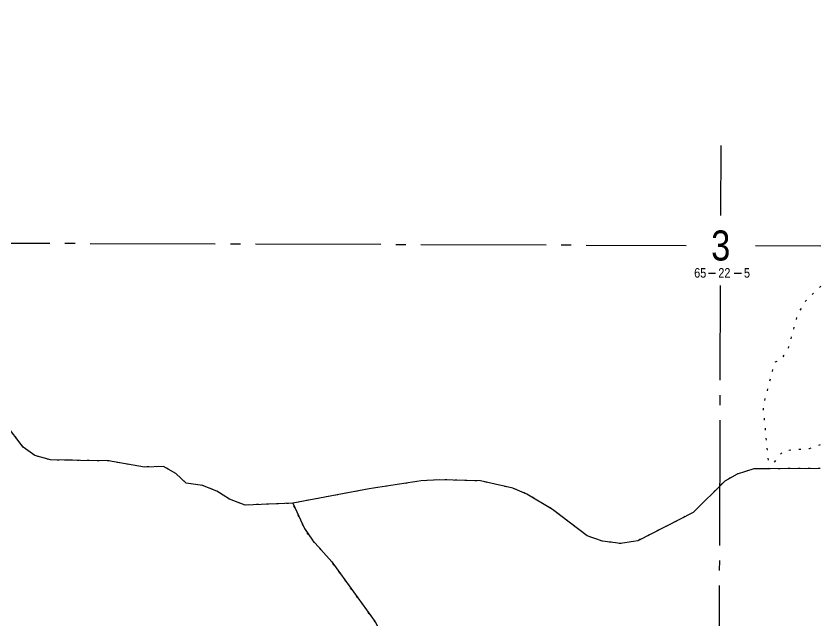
# Model space of a CAD drawing. Extents: x 481557 to 490744, y 6043801 to 6052728.
# Drawn here: x 483791 to 484594, y 6049512 to 6050116 of the extents above; entities that cross this region are included whole.
import ezdxf
from ezdxf.enums import TextEntityAlignment as Align

# ---------------------------------------------------------------- set-up
doc = ezdxf.new("R2010")
doc.units = 0
doc.header["$LTSCALE"] = 5
doc.linetypes.add('foc-QUARTERLINE', pattern=[33, 25, -3, 2, -3])
doc.linetypes.add('foc-WHEELTRACKS', pattern=[2, 0.4, -1.6])
for name, color, linetype in [('10', 1, 'Continuous'), ('9', 3, 'Continuous'), ('L-QSEC', 8, 'foc-QUARTERLINE'), ('L-SECLBL', 7, 'Continuous'), ('T-WATER-P3', 160, 'foc-WHEELTRACKS')]:
    doc.layers.add(name, color=color, linetype=linetype)
doc.styles.add('80L', font='ARIALN.TTF', dxfattribs={"height": 10})
doc.styles.add('foc-LtypeFont', font='ARIALN.TTF', dxfattribs={"height": 7.35})
doc.styles.add('SIMPLEX', font='ARIALN.TTF')
doc.linetypes.add('foc-TOPO-flowdirection-NOLINE', pattern='A,0,[">",foc-LtypeFont,S=0.3,R=0,X=0,Y=-0.945],-20,[">",foc-LtypeFont,S=0.3,R=0,X=0,Y=-0.945],0', length=20)

# ---------------------------------------------------------------- blocks, each defined once
blk = doc.blocks.new('L-SECLBL')
at = {"layer": '9', "color": 7}
for p, q in [((-5.08, -27.83), (-12.29, -27.83)), ((20.7, -27.83), (13.5, -27.83))]:
    blk.add_line(p, q, dxfattribs=at)
at = {"layer": '10', "color": 2, "style": 'SIMPLEX'}
blk.add_attdef('SEC', text='', height=30, dxfattribs=at).set_placement((0, 0), align=Align.MIDDLE)
at = {"layer": '10', "color": 5, "style": '80L'}
blk.add_attdef('TWP', text='', height=9.5, dxfattribs=at).set_placement((-14.43, -27.37), align=Align.MIDDLE_RIGHT)
blk.add_attdef('RGE', text='', height=9.5, dxfattribs=at).set_placement((3.62, -27.37), align=Align.MIDDLE_CENTER)
blk.add_attdef('MER', text='', height=9.5, dxfattribs=at).set_placement((23.17, -27.37), align=Align.MIDDLE_LEFT)

msp = doc.modelspace()

# ---------------------------------------------------------------- linework, layer by layer
at = {"layer": 'L-QSEC'}
for p, q in [((484493.703, 6049916.637), (484493.94, 6049986.595)), ((484490.915, 6049092.251), (484493.467, 6049846.674))]:
    msp.add_line(p, q, dxfattribs=at)
at = {"layer": 'L-QSEC', "flags": 128}
for points in [[(483699.298, 6049889.363), (484458.997, 6049886.771)], [(484528.241, 6049886.535), (484593.546, 6049886.312)]]:
    msp.add_lwpolyline(points, dxfattribs=at)
at = {"layer": 'T-WATER-P3', "flags": 128}
for points in [[(484541.64, 6049663.831), (484526.718, 6049663.691), (484510.131, 6049658.517), (484497.56, 6049651.405), (484465.938, 6049619.977), (484410.728, 6049591.862), (484393.668, 6049589.148), (484375.605, 6049591.544), (484360.191, 6049596.933), (484325.864, 6049623.153), (484300.281, 6049638.541), (484286.007, 6049644.406), (484253.725, 6049651.59), (484212.957, 6049652.853), (484194.64, 6049651.644), (484142.802, 6049643.691), (484066.532, 6049629.404), (484019.061, 6049627.485), (484003.287, 6049633.299), (483990.885, 6049641.56), (483976.368, 6049647.187), (483960.105, 6049649.396), (483949.867, 6049659.095), (483937.639, 6049666.034), (483918.663, 6049665.493), (483882.598, 6049671.664), (483854.833, 6049672.092), (483846.833, 6049672.215), (483838.833, 6049672.338), (483824.779, 6049672.554), (483809.239, 6049676.923), (483797.618, 6049685.485), (483779.976, 6049708.527), (483773.351, 6049721.578), (483769.775, 6049732.257), (483767.09, 6049740.277), (483764.035, 6049748.262), (483757.158, 6049766.24), (483742.049, 6049823.093), (483736.267, 6049888.953), (483731.877, 6049921.389), (483721.348, 6049946.09), (483687.486, 6049955.599), (483678.642, 6049961.133), (483663.899, 6049975.524), (483631.668, 6049994.636), (483627.365, 6049998.96), (483627.541, 6050023.689), (483623.481, 6050038.884), (483620.435, 6050042.721), (483606.455, 6050047.096), (483597.939, 6050046.538), (483575.384, 6050039.489), (483537.843, 6050036.094), (483529.041, 6050037.901), (483515.18, 6050056.697), (483502.812, 6050065.083), (483477.413, 6050077.49), (483462.472, 6050078.432), (483436.532, 6050073.67), (483420.815, 6050072.453), (483412.51, 6050074.668), (483398.589, 6050092.76), (483376.27, 6050096.46), (483336.623, 6050115.49), (483321.723, 6050115.639), (483286.632, 6050111.37)], [(484593.41, 6049846.08), (484577.787, 6049830.645), (484570.105, 6049817.687), (484560.732, 6049784.024), (484553.236, 6049772.022), (484547.155, 6049770.215), (484535.709, 6049725.919), (484541.64, 6049663.831)], [(484593.41, 6049846.08), (484577.787, 6049830.645), (484570.105, 6049817.687), (484560.732, 6049784.024), (484553.236, 6049772.022), (484547.155, 6049770.215), (484535.709, 6049725.919), (484541.64, 6049663.831)], [(484592.873, 6049687.607), (484581.916, 6049683.676), (484555.957, 6049681.624), (484541.64, 6049663.831)], [(484592.873, 6049687.607), (484581.916, 6049683.676), (484555.957, 6049681.624), (484541.64, 6049663.831)], [(484592.793, 6049663.972), (484541.64, 6049663.831)], [(484202.456, 6049150.867), (484204.543, 6049167.229), (484199.192, 6049221.286), (484205.368, 6049257.779), (484218.369, 6049307.873), (484221.549, 6049325.821), (484222.335, 6049346.173), (484220.655, 6049365.569), (484216.076, 6049379.515), (484203.67, 6049406.457), (484182.114, 6049445.186), (484148.871, 6049510.854), (484105.468, 6049571.028), (484086.26, 6049592.46), (484078.189, 6049604.195), (484066.532, 6049629.404)]]:
    msp.add_lwpolyline(points, dxfattribs=at)
at = {"layer": 'T-WATER-P3', "linetype": 'foc-TOPO-flowdirection-NOLINE', "flags": 128}
for points in [[(484541.64, 6049663.831), (484526.718, 6049663.691), (484510.131, 6049658.517), (484497.56, 6049651.405), (484465.938, 6049619.977), (484410.728, 6049591.862), (484393.668, 6049589.148), (484375.605, 6049591.544), (484360.191, 6049596.933), (484325.864, 6049623.153), (484300.281, 6049638.541), (484286.007, 6049644.406), (484253.725, 6049651.59), (484212.957, 6049652.853), (484194.64, 6049651.644), (484142.802, 6049643.691), (484066.532, 6049629.404), (484019.061, 6049627.485), (484003.287, 6049633.299), (483990.885, 6049641.56), (483976.368, 6049647.187), (483960.105, 6049649.396), (483949.867, 6049659.095), (483937.639, 6049666.034), (483918.663, 6049665.493), (483882.598, 6049671.664), (483854.833, 6049672.092), (483846.833, 6049672.215), (483838.833, 6049672.338), (483824.779, 6049672.554), (483809.239, 6049676.923), (483797.618, 6049685.485), (483779.976, 6049708.527), (483773.351, 6049721.578), (483769.775, 6049732.257), (483767.09, 6049740.277), (483764.035, 6049748.262), (483757.158, 6049766.24), (483742.049, 6049823.093), (483736.267, 6049888.953), (483731.877, 6049921.389), (483721.348, 6049946.09), (483687.486, 6049955.599), (483678.642, 6049961.133), (483663.899, 6049975.524), (483631.668, 6049994.636), (483627.365, 6049998.96), (483627.541, 6050023.689), (483623.481, 6050038.884), (483620.435, 6050042.721), (483606.455, 6050047.096), (483597.939, 6050046.538), (483575.384, 6050039.489), (483537.843, 6050036.094), (483529.041, 6050037.901), (483515.18, 6050056.697), (483502.812, 6050065.083), (483477.413, 6050077.49), (483462.472, 6050078.432), (483436.532, 6050073.67), (483420.815, 6050072.453), (483412.51, 6050074.668), (483398.589, 6050092.76), (483376.27, 6050096.46), (483336.623, 6050115.49), (483321.723, 6050115.639), (483286.632, 6050111.37)], [(484592.793, 6049663.972), (484541.64, 6049663.831)], [(484066.532, 6049629.404), (484078.189, 6049604.195), (484086.26, 6049592.46), (484105.468, 6049571.028), (484148.871, 6049510.854), (484182.114, 6049445.186), (484203.67, 6049406.457), (484216.076, 6049379.515), (484220.655, 6049365.569), (484222.335, 6049346.173), (484221.549, 6049325.821), (484218.369, 6049307.873), (484205.368, 6049257.779), (484199.192, 6049221.286), (484204.543, 6049167.229), (484202.456, 6049150.867)]]:
    msp.add_lwpolyline(points, dxfattribs=at)

# ---------------------------------------------------------------- block references
at = {"layer": 'L-SECLBL', "xscale": 0.9994680000000036, "yscale": 0.9994680000000036, "zscale": 0.9994680000000036}
msp.add_blockref('L-SECLBL', (484493.602, 6049886.653), dxfattribs=at).add_auto_attribs({'SEC': '3', 'TWP': '65', 'RGE': '22', 'MER': '5'})

doc.saveas('drawing.dxf')
